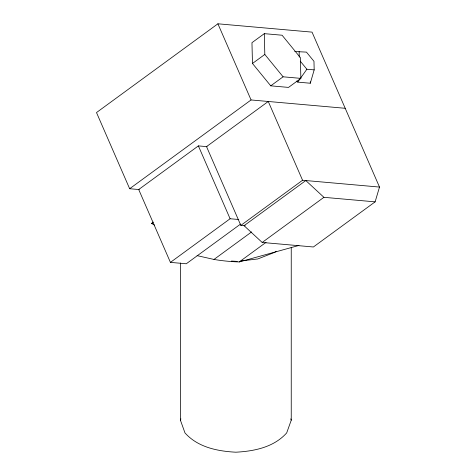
<?xml version="1.0" encoding="UTF-8"?>
<svg xmlns="http://www.w3.org/2000/svg" width="476" height="476" viewBox="0 0 476 476"><rect width="100%" height="100%" fill="white"/><g stroke="black" fill="none" stroke-linecap="round" stroke-linejoin="round"><path stroke-width="0.71" d="M291.241 247.389L291.241 420.207L286.683 432.916C273.837 447.279 254.255 451.224 235.834 452.2C217.407 451.224 197.826 447.279 184.98 432.916L180.422 420.207L180.422 262.966M296.834 80.997L297.756 82.122L310.298 83.235L314.178 69.883L313.97 61.321L306.443 52.116L294.739 51.527M375.124 201.854L323.918 197.32L305.8 180.547L244.063 225.684L262.187 242.457L313.387 246.984L375.124 201.854L379.503 187.068L312.042 32.13L217.907 23.8L96.497 112.562L129.656 188.722L139.218 189.567M180.422 420.207L180.904 418.874M297.756 82.122L306.865 69.234L314.178 69.883M276.128 251.263L275.015 252.209L257.843 258.944L240.969 260.961M264.305 33.653L251.959 42.679L252.47 63.469L270.749 85.835L288.521 87.406L300.868 78.379L300.356 57.59L282.078 35.224L264.305 33.653L264.817 54.442L283.101 76.809L300.868 78.379M252.47 63.469L264.817 54.442M129.656 188.722L251.066 99.954L345.201 108.29M270.749 85.835L283.101 76.809M207.024 146.656L198.385 145.894L138.706 189.519L170.426 262.377L186.271 263.775L240.576 224.071M154.45 225.077L151.546 223.399L153.343 222.09M170.426 262.377L230.104 218.746L238.744 219.507M302.569 180.261L268.268 101.477L206.53 146.614L240.832 225.398L302.569 180.261L379.503 187.068M197.088 255.636L213.98 259.444L251.625 231.919M262.187 242.457L323.918 197.32M213.98 259.444A109.962 63.486 0 0 0 239.25 261.943L266.084 242.32M151.546 223.399L152.51 223.137M239.25 261.943L298.988 245.432M237.298 261.401L231.431 261.05M240.832 225.398L245.271 225.791M300.279 61.178L306.865 69.234M217.907 23.8L251.066 99.954M198.385 145.894L230.104 218.746M290.765 418.874L291.241 420.207M310.263 81.765L310.298 83.235M299.13 51.468L299.267 57.174"/></g></svg>
